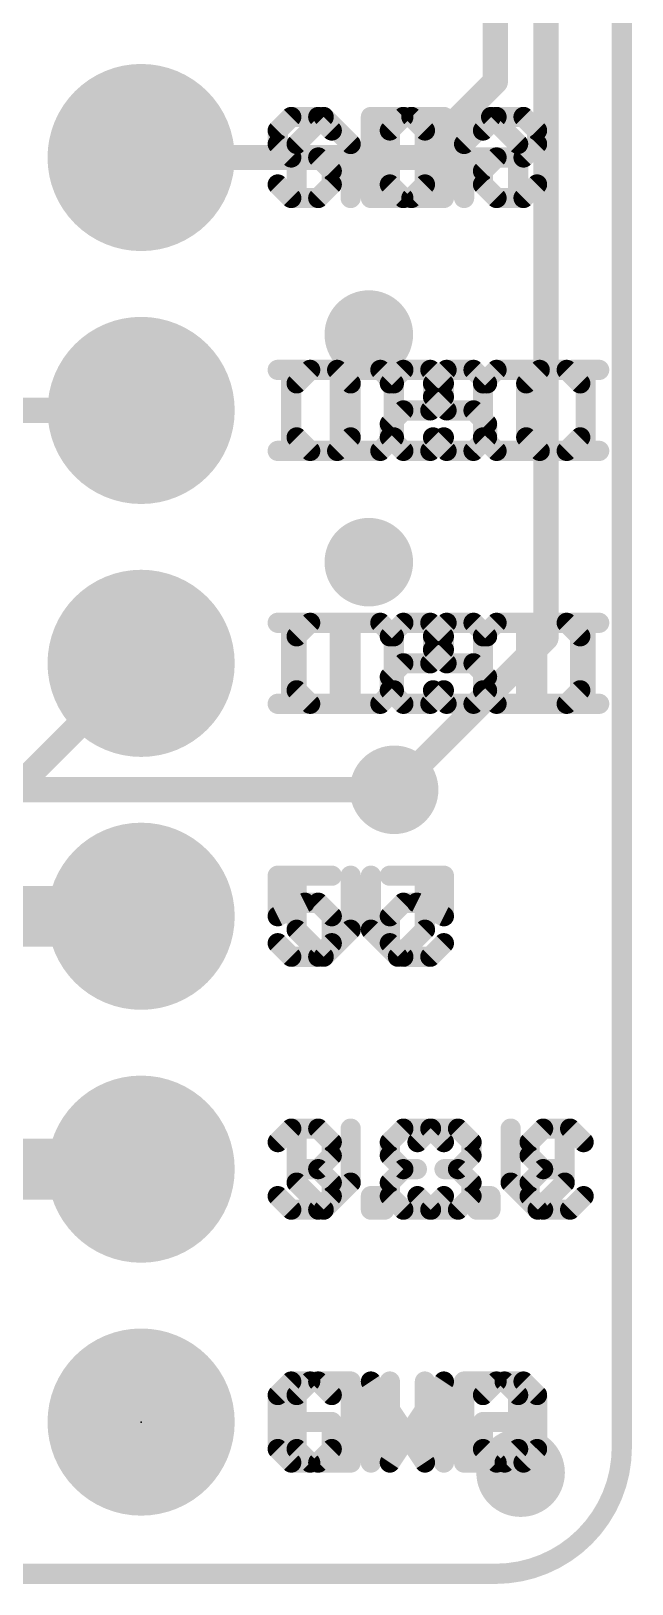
# Model space of a CAD drawing. Extents: x -1 to 106, y -18 to 72.
# Drawn here: x 43.35 to 49.38, y -0.1 to 15.49 of the extents above; entities that cross this region are included whole.
import ezdxf

# ---------------------------------------------------------------- set-up
doc = ezdxf.new("R2010")
doc.units = 0
for name, color, linetype in [('1', 12, 'CONTINUOUS'), ('16', 132, 'CONTINUOUS'), ('17', 110, 'CONTINUOUS'), ('18', 110, 'CONTINUOUS'), ('20', 53, 'CONTINUOUS'), ('21', 41, 'CONTINUOUS'), ('22', 40, 'CONTINUOUS'), ('24', 53, 'CONTINUOUS')]:
    doc.layers.add(name, color=color, linetype=linetype)

# ---------------------------------------------------------------- blocks, each defined once
blk = doc.blocks.new('ROUNDP')
at = {"const_width": 0.5}
blk.add_lwpolyline([(0, -0.25, 1), (0, 0.25, 1), (0, -0.25)], format="xyb", dxfattribs=at)
blk = doc.blocks.new('ROUNDV')
at = {"const_width": 0.5}
blk.add_lwpolyline([(0, -0.25, 1), (0, 0.25, 1), (0, -0.25)], format="xyb", dxfattribs=at)

msp = doc.modelspace()

# ---------------------------------------------------------------- linework, layer by layer
at = {"layer": '1'}
for points, const_width in [([(49.276, 43.434), (49.276, 1.27)], 0.2032), ([(44.45, 11.684), (41.656, 11.684)], 0.254), ([(40.386, 7.874), (46.99, 7.874)], 0.254), ([(48.006, 0), (32.766, 0)], 0.2032)]:
    msp.add_lwpolyline(points, dxfattribs=dict(at, const_width=const_width))
for points, const_width in [([(44.45, 11.6205, 1), (44.45, 11.7475)], 0.127), ([(46.99, 7.8105, 1), (46.99, 7.9375)], 0.127), ([(48.006, 0, 0.4142), (49.276, 1.27)], 0.2032), ([(49.3268, 1.27, 1), (49.2252, 1.27)], 0.1016), ([(49.2252, 1.27, 1), (49.3268, 1.27)], 0.1016), ([(48.006, 0.0508, 1), (48.006, -0.0508)], 0.1016), ([(48.006, -0.0508, 1), (48.006, 0.0508)], 0.1016)]:
    msp.add_lwpolyline(points, format="xyb", dxfattribs=dict(at, const_width=const_width))
at = {"layer": '16'}
for points, const_width in [([(48.006, 14.986), (48.006, 44.196)], 0.254), ([(48.514, 9.398), (48.514, 43.942)], 0.254), ([(49.276, 1.27), (49.276, 43.434)], 0.2032), ([(47.244, 14.224), (48.006, 14.986)], 0.254), ([(44.45, 14.224), (47.244, 14.224)], 0.254), ([(46.99, 7.874), (48.514, 9.398)], 0.254), ([(44.45, 9.144), (43.18, 7.874)], 0.254), ([(36.83, 6.604), (44.45, 6.604)], 0.6096), ([(44.45, 4.064), (36.83, 4.064)], 0.6096), ([(32.766, 0), (48.006, 0)], 0.2032)]:
    msp.add_lwpolyline(points, dxfattribs=dict(at, const_width=const_width))
for points, const_width in [([(47.9425, 14.986, 1), (48.0695, 14.986)], 0.127), ([(48.0509, 14.9411, 1), (47.9611, 15.0309)], 0.127), ([(44.45, 14.2875, 1), (44.45, 14.1605)], 0.127), ([(47.244, 14.1605, 1), (47.244, 14.2875)], 0.127), ([(47.1991, 14.2689, 1), (47.2889, 14.1791)], 0.127), ([(48.5589, 9.3531, 1), (48.4691, 9.4429)], 0.127), ([(48.4505, 9.398, 1), (48.5775, 9.398)], 0.127), ([(44.4949, 9.0991, 1), (44.4051, 9.1889)], 0.127), ([(46.9451, 7.9189, 1), (47.0349, 7.8291)], 0.127), ([(44.45, 6.4516, 1), (44.45, 6.7564)], 0.3048), ([(44.45, 3.9116, 1), (44.45, 4.2164)], 0.3048), ([(48.006, 0, 0.4142), (49.276, 1.27)], 0.2032), ([(49.3268, 1.27, 1), (49.2252, 1.27)], 0.1016), ([(49.2252, 1.27, 1), (49.3268, 1.27)], 0.1016), ([(48.006, 0.0508, 1), (48.006, -0.0508)], 0.1016), ([(48.006, -0.0508, 1), (48.006, 0.0508)], 0.1016)]:
    msp.add_lwpolyline(points, format="xyb", dxfattribs=dict(at, const_width=const_width))
at = {"layer": '20', "const_width": 0.2032}
for points in [[(49.276, 1.27), (49.276, 43.434)], [(32.766, 0), (48.006, 0)]]:
    msp.add_lwpolyline(points, dxfattribs=at)
at = {"layer": '20'}
for points, const_width in [([(48.006, 0, 0.4142), (49.276, 1.27)], 0.2032), ([(49.3268, 1.27, 1), (49.2252, 1.27)], 0.1016), ([(49.2252, 1.27, 1), (49.3268, 1.27)], 0.1016), ([(48.006, 0.0508, 1), (48.006, -0.0508)], 0.1016), ([(48.006, -0.0508, 1), (48.006, 0.0508)], 0.1016)]:
    msp.add_lwpolyline(points, format="xyb", dxfattribs=dict(at, const_width=const_width))
at = {"layer": '21', "const_width": 0.2032}
for points in [[(45.9572, 14.6311), (45.8216, 14.4955)], [(46.2283, 14.6311), (45.9572, 14.6311)], [(46.3639, 14.4955), (46.2283, 14.6311)], [(46.7571, 14.6311), (46.7571, 13.8176)], [(47.1639, 14.6311), (46.7571, 14.6311)], [(47.2994, 14.4955), (47.1639, 14.6311)], [(47.6926, 14.3599), (47.9638, 14.6311)], [(47.9638, 14.6311), (48.235, 14.3599)], [(45.8216, 14.4955), (45.8216, 14.3599)], [(47.2994, 13.9532), (47.2994, 14.4955)], [(45.8216, 14.3599), (45.9572, 14.2243)], [(47.6926, 13.8176), (47.6926, 14.3599)], [(48.235, 14.3599), (48.235, 13.8176)], [(45.9572, 14.2243), (46.2283, 14.2243)], [(46.2283, 14.2243), (46.3639, 14.0888)], [(47.6926, 14.2243), (48.235, 14.2243)], [(45.9572, 13.8176), (45.8216, 13.9532)], [(46.3639, 13.9532), (46.2283, 13.8176)], [(46.3639, 14.0888), (46.3639, 13.9532)], [(47.1639, 13.8176), (47.2994, 13.9532)], [(46.2283, 13.8176), (45.9572, 13.8176)], [(46.7571, 13.8176), (47.1639, 13.8176)], [(45.8216, 12.0911), (46.0928, 12.0911)], [(45.9572, 11.2776), (45.9572, 12.0911)], [(46.4453, 12.0911), (46.4453, 11.2776)], [(46.852, 12.0911), (46.4453, 12.0911)], [(46.9876, 11.9555), (46.852, 12.0911)], [(47.5164, 12.0911), (47.3808, 11.9555)], [(47.7875, 12.0911), (47.5164, 12.0911)], [(47.9231, 11.9555), (47.7875, 12.0911)], [(48.4519, 12.0911), (48.3163, 11.9555)], [(48.7231, 12.0911), (48.4519, 12.0911)], [(48.8586, 11.9555), (48.7231, 12.0911)], [(46.9876, 11.4132), (46.9876, 11.9555)], [(47.3808, 11.9555), (47.3808, 11.8199)], [(48.3163, 11.9555), (48.3163, 11.4132)], [(47.3808, 11.8199), (47.5164, 11.6843)], [(47.5164, 11.6843), (47.7875, 11.6843)], [(47.7875, 11.6843), (47.9231, 11.5488)], [(47.9231, 11.5488), (47.9231, 11.4132)], [(46.852, 11.2776), (46.9876, 11.4132)], [(47.5164, 11.2776), (47.3808, 11.4132)], [(47.9231, 11.4132), (47.7875, 11.2776)], [(48.3163, 11.4132), (48.4519, 11.2776)], [(48.7231, 11.2776), (48.8586, 11.4132)], [(45.8216, 11.2776), (46.0928, 11.2776)], [(46.4453, 11.2776), (46.852, 11.2776)], [(47.7875, 11.2776), (47.5164, 11.2776)], [(48.4519, 11.2776), (48.7231, 11.2776)], [(45.8216, 9.5511), (46.0928, 9.5511)], [(45.9572, 8.7376), (45.9572, 9.5511)], [(46.4453, 9.5511), (46.4453, 8.7376)], [(46.852, 9.5511), (46.4453, 9.5511)], [(46.9876, 9.4155), (46.852, 9.5511)], [(46.9876, 8.8732), (46.9876, 9.4155)], [(47.5164, 9.5511), (47.3808, 9.4155)], [(47.3808, 9.4155), (47.3808, 9.2799)], [(47.7875, 9.5511), (47.5164, 9.5511)], [(47.9231, 9.4155), (47.7875, 9.5511)], [(48.3163, 9.5511), (48.3163, 8.7376)], [(48.7231, 9.5511), (48.3163, 9.5511)], [(48.8586, 9.4155), (48.7231, 9.5511)], [(48.8586, 8.8732), (48.8586, 9.4155)], [(47.3808, 9.2799), (47.5164, 9.1443)], [(47.5164, 9.1443), (47.7875, 9.1443)], [(47.7875, 9.1443), (47.9231, 9.0088)], [(47.9231, 9.0088), (47.9231, 8.8732)], [(46.852, 8.7376), (46.9876, 8.8732)], [(47.5164, 8.7376), (47.3808, 8.8732)], [(47.9231, 8.8732), (47.7875, 8.7376)], [(48.7231, 8.7376), (48.8586, 8.8732)], [(45.8216, 8.7376), (46.0928, 8.7376)], [(46.4453, 8.7376), (46.852, 8.7376)], [(47.7875, 8.7376), (47.5164, 8.7376)], [(48.3163, 8.7376), (48.7231, 8.7376)], [(46.3639, 7.0111), (45.8216, 7.0111)], [(45.8216, 7.0111), (45.8216, 6.6043)], [(46.7571, 7.0111), (46.7571, 6.4688)], [(47.2994, 6.4688), (47.2994, 7.0111)], [(45.8216, 6.6043), (46.0928, 6.7399)], [(46.0928, 6.7399), (46.2283, 6.7399)], [(46.2283, 6.7399), (46.3639, 6.6043)], [(46.3639, 6.6043), (46.3639, 6.3332)], [(46.7571, 6.4688), (47.0283, 6.1976)], [(47.0283, 6.1976), (47.2994, 6.4688)], [(45.9572, 6.1976), (45.8216, 6.3332)], [(46.3639, 6.3332), (46.2283, 6.1976)], [(46.2283, 6.1976), (45.9572, 6.1976)], [(45.8216, 4.3355), (45.9572, 4.4711)], [(45.9572, 4.4711), (46.2283, 4.4711)], [(46.2283, 4.4711), (46.3639, 4.3355)], [(47.2249, 4.3355), (47.3605, 4.4711)], [(47.3605, 4.4711), (47.6316, 4.4711)], [(47.6316, 4.4711), (47.7672, 4.3355)], [(48.1604, 4.4711), (48.1604, 3.9288)], [(48.7027, 3.9288), (48.7027, 4.4711)], [(46.3639, 4.3355), (46.3639, 4.1999)], [(47.7672, 4.3355), (47.7672, 4.1999)], [(46.3639, 4.1999), (46.2283, 4.0643)], [(47.7672, 4.1999), (47.6316, 4.0643)], [(46.2283, 4.0643), (46.0928, 4.0643)], [(46.2283, 4.0643), (46.3639, 3.9288)], [(47.6316, 4.0643), (47.496, 4.0643)], [(47.6316, 4.0643), (47.7672, 3.9288)], [(46.3639, 3.9288), (46.3639, 3.7932)], [(47.7672, 3.9288), (47.7672, 3.7932)], [(48.1604, 3.9288), (48.4316, 3.6576)], [(48.4316, 3.6576), (48.7027, 3.9288)], [(45.9572, 3.6576), (45.8216, 3.7932)], [(46.2283, 3.6576), (45.9572, 3.6576)], [(46.3639, 3.7932), (46.2283, 3.6576)], [(46.7571, 3.6576), (46.7571, 3.7932)], [(46.7571, 3.7932), (46.8927, 3.7932)], [(46.8927, 3.6576), (46.7571, 3.6576)], [(46.8927, 3.7932), (46.8927, 3.6576)], [(47.3605, 3.6576), (47.2249, 3.7932)], [(47.6316, 3.6576), (47.3605, 3.6576)], [(47.7672, 3.7932), (47.6316, 3.6576)], [(45.9572, 1.9311), (45.8216, 1.7955)], [(46.2283, 1.9311), (45.9572, 1.9311)], [(46.3639, 1.7955), (46.2283, 1.9311)], [(46.7571, 1.1176), (46.7571, 1.9311)], [(46.7571, 1.9311), (47.2994, 1.1176)], [(47.2994, 1.1176), (47.2994, 1.9311)], [(47.6926, 1.9311), (47.6926, 1.1176)], [(48.0994, 1.9311), (47.6926, 1.9311)], [(48.235, 1.7955), (48.0994, 1.9311)], [(45.8216, 1.7955), (45.8216, 1.2532)], [(48.235, 1.2532), (48.235, 1.7955)], [(46.3639, 1.5243), (46.0928, 1.5243)], [(46.3639, 1.2532), (46.3639, 1.5243)], [(45.8216, 1.2532), (45.9572, 1.1176)], [(46.2283, 1.1176), (46.3639, 1.2532)], [(48.0994, 1.1176), (48.235, 1.2532)], [(45.9572, 1.1176), (46.2283, 1.1176)], [(47.6926, 1.1176), (48.0994, 1.1176)]]:
    msp.add_lwpolyline(points, dxfattribs=at)
at = {"layer": '21', "const_width": 0.1016}
for points in [[(45.9572, 14.6819, 1), (45.9572, 14.5803)], [(45.9931, 14.5952, 1), (45.9213, 14.667)], [(46.2643, 14.667, 1), (46.1924, 14.5952)], [(46.2283, 14.5803, 1), (46.2283, 14.6819)], [(46.8079, 14.6311, 1), (46.7063, 14.6311)], [(46.7571, 14.6819, 1), (46.7571, 14.5803)], [(47.1998, 14.667, 1), (47.1279, 14.5952)], [(47.1639, 14.5803, 1), (47.1639, 14.6819)], [(47.9997, 14.667, 1), (47.9279, 14.5952)], [(47.9997, 14.5952, 1), (47.9279, 14.667)], [(45.8724, 14.4955, 1), (45.7708, 14.4955)], [(45.7857, 14.5314, 1), (45.8575, 14.4596)], [(46.328, 14.4596, 1), (46.3998, 14.5314)], [(47.3502, 14.4955, 1), (47.2486, 14.4955)], [(47.2635, 14.4596, 1), (47.3354, 14.5314)], [(45.8575, 14.3958, 1), (45.7857, 14.324)], [(45.7708, 14.3599, 1), (45.8724, 14.3599)], [(47.7434, 14.3599, 1), (47.6418, 14.3599)], [(47.6567, 14.3958, 1), (47.7286, 14.324)], [(48.2858, 14.3599, 1), (48.1842, 14.3599)], [(48.199, 14.324, 1), (48.2709, 14.3958)], [(45.9572, 14.2751, 1), (45.9572, 14.1735)], [(45.9213, 14.1884, 1), (45.9931, 14.2603)], [(46.2643, 14.2603, 1), (46.1924, 14.1884)], [(46.2283, 14.1735, 1), (46.2283, 14.2751)], [(47.6926, 14.2751, 1), (47.6926, 14.1735)], [(48.235, 14.1735, 1), (48.235, 14.2751)], [(45.8575, 13.9891, 1), (45.7857, 13.9173)], [(46.4147, 14.0888, 1), (46.3131, 14.0888)], [(46.328, 14.0528, 1), (46.3998, 14.1247)], [(46.3998, 13.9173, 1), (46.328, 13.9891)], [(47.3354, 13.9173, 1), (47.2635, 13.9891)], [(45.9572, 13.8684, 1), (45.9572, 13.7668)], [(45.9213, 13.7817, 1), (45.9931, 13.8535)], [(46.1924, 13.8535, 1), (46.2643, 13.7817)], [(46.2283, 13.7668, 1), (46.2283, 13.8684)], [(46.3131, 13.9532, 1), (46.4147, 13.9532)], [(46.7571, 13.8684, 1), (46.7571, 13.7668)], [(47.1279, 13.8535, 1), (47.1998, 13.7817)], [(47.1639, 13.7668, 1), (47.1639, 13.8684)], [(47.2486, 13.9532, 1), (47.3502, 13.9532)], [(46.7063, 13.8176, 1), (46.8079, 13.8176)], [(47.6418, 13.8176, 1), (47.7434, 13.8176)], [(48.1842, 13.8176, 1), (48.2858, 13.8176)], [(45.8216, 12.1419, 1), (45.8216, 12.0403)], [(46.008, 12.0911, 1), (45.9064, 12.0911)], [(46.0928, 12.0403, 1), (46.0928, 12.1419)], [(46.4961, 12.0911, 1), (46.3945, 12.0911)], [(46.4453, 12.1419, 1), (46.4453, 12.0403)], [(46.8879, 12.127, 1), (46.8161, 12.0552)], [(46.852, 12.0403, 1), (46.852, 12.1419)], [(47.5164, 12.1419, 1), (47.5164, 12.0403)], [(47.5523, 12.0552, 1), (47.4805, 12.127)], [(47.8235, 12.127, 1), (47.7516, 12.0552)], [(47.7875, 12.0403, 1), (47.7875, 12.1419)], [(48.4519, 12.1419, 1), (48.4519, 12.0403)], [(48.4878, 12.0552, 1), (48.416, 12.127)], [(48.759, 12.127, 1), (48.6871, 12.0552)], [(48.7231, 12.0403, 1), (48.7231, 12.1419)], [(47.0384, 11.9555, 1), (46.9368, 11.9555)], [(46.9517, 11.9196, 1), (47.0235, 11.9914)], [(47.4316, 11.9555, 1), (47.33, 11.9555)], [(47.3449, 11.9914, 1), (47.4167, 11.9196)], [(47.8872, 11.9196, 1), (47.959, 11.9914)], [(48.3671, 11.9555, 1), (48.2655, 11.9555)], [(48.2804, 11.9914, 1), (48.3522, 11.9196)], [(48.8227, 11.9196, 1), (48.8946, 11.9914)], [(47.4167, 11.8558, 1), (47.3449, 11.784)], [(47.33, 11.8199, 1), (47.4316, 11.8199)], [(47.5164, 11.7351, 1), (47.5164, 11.6335)], [(47.4805, 11.6484, 1), (47.5523, 11.7203)], [(47.8235, 11.7203, 1), (47.7516, 11.6484)], [(47.7875, 11.6335, 1), (47.7875, 11.7351)], [(47.9739, 11.5488, 1), (47.8723, 11.5488)], [(47.8872, 11.5128, 1), (47.959, 11.5847)], [(46.9368, 11.4132, 1), (47.0384, 11.4132)], [(47.0235, 11.3773, 1), (46.9517, 11.4491)], [(47.4167, 11.4491, 1), (47.3449, 11.3773)], [(47.8723, 11.4132, 1), (47.9739, 11.4132)], [(47.959, 11.3773, 1), (47.8872, 11.4491)], [(48.3522, 11.4491, 1), (48.2804, 11.3773)], [(48.2655, 11.4132, 1), (48.3671, 11.4132)], [(48.8946, 11.3773, 1), (48.8227, 11.4491)], [(45.8216, 11.3284, 1), (45.8216, 11.2268)], [(45.9064, 11.2776, 1), (46.008, 11.2776)], [(46.0928, 11.2268, 1), (46.0928, 11.3284)], [(46.4453, 11.3284, 1), (46.4453, 11.2268)], [(46.3945, 11.2776, 1), (46.4961, 11.2776)], [(46.8161, 11.3135, 1), (46.8879, 11.2417)], [(46.852, 11.2268, 1), (46.852, 11.3284)], [(47.5164, 11.3284, 1), (47.5164, 11.2268)], [(47.4805, 11.2417, 1), (47.5523, 11.3135)], [(47.7516, 11.3135, 1), (47.8235, 11.2417)], [(47.7875, 11.2268, 1), (47.7875, 11.3284)], [(48.4519, 11.3284, 1), (48.4519, 11.2268)], [(48.416, 11.2417, 1), (48.4878, 11.3135)], [(48.6871, 11.3135, 1), (48.759, 11.2417)], [(48.7231, 11.2268, 1), (48.7231, 11.3284)], [(45.8216, 9.6019, 1), (45.8216, 9.5003)], [(46.008, 9.5511, 1), (45.9064, 9.5511)], [(46.0928, 9.5003, 1), (46.0928, 9.6019)], [(46.4961, 9.5511, 1), (46.3945, 9.5511)], [(46.4453, 9.6019, 1), (46.4453, 9.5003)], [(46.8879, 9.587, 1), (46.8161, 9.5152)], [(46.852, 9.5003, 1), (46.852, 9.6019)], [(47.0384, 9.4155, 1), (46.9368, 9.4155)], [(47.4316, 9.4155, 1), (47.33, 9.4155)], [(47.5164, 9.6019, 1), (47.5164, 9.5003)], [(47.5523, 9.5152, 1), (47.4805, 9.587)], [(47.8235, 9.587, 1), (47.7516, 9.5152)], [(47.7875, 9.5003, 1), (47.7875, 9.6019)], [(48.3671, 9.5511, 1), (48.2655, 9.5511)], [(48.3163, 9.6019, 1), (48.3163, 9.5003)], [(48.759, 9.587, 1), (48.6871, 9.5152)], [(48.7231, 9.5003, 1), (48.7231, 9.6019)], [(48.9094, 9.4155, 1), (48.8078, 9.4155)], [(46.9517, 9.3796, 1), (47.0235, 9.4514)], [(47.3449, 9.4514, 1), (47.4167, 9.3796)], [(47.4167, 9.3158, 1), (47.3449, 9.244)], [(47.8872, 9.3796, 1), (47.959, 9.4514)], [(48.8227, 9.3796, 1), (48.8946, 9.4514)], [(47.33, 9.2799, 1), (47.4316, 9.2799)], [(47.5164, 9.1951, 1), (47.5164, 9.0935)], [(47.4805, 9.1084, 1), (47.5523, 9.1803)], [(47.8235, 9.1803, 1), (47.7516, 9.1084)], [(47.7875, 9.0935, 1), (47.7875, 9.1951)], [(47.9739, 9.0088, 1), (47.8723, 9.0088)], [(47.8872, 8.9728, 1), (47.959, 9.0447)], [(46.9368, 8.8732, 1), (47.0384, 8.8732)], [(47.0235, 8.8373, 1), (46.9517, 8.9091)], [(47.4167, 8.9091, 1), (47.3449, 8.8373)], [(47.8723, 8.8732, 1), (47.9739, 8.8732)], [(47.959, 8.8373, 1), (47.8872, 8.9091)], [(48.8078, 8.8732, 1), (48.9094, 8.8732)], [(48.8946, 8.8373, 1), (48.8227, 8.9091)], [(45.8216, 8.7884, 1), (45.8216, 8.6868)], [(45.9064, 8.7376, 1), (46.008, 8.7376)], [(46.0928, 8.6868, 1), (46.0928, 8.7884)], [(46.4453, 8.7884, 1), (46.4453, 8.6868)], [(46.3945, 8.7376, 1), (46.4961, 8.7376)], [(46.8161, 8.7735, 1), (46.8879, 8.7017)], [(46.852, 8.6868, 1), (46.852, 8.7884)], [(47.5164, 8.7884, 1), (47.5164, 8.6868)], [(47.4805, 8.7017, 1), (47.5523, 8.7735)], [(47.7516, 8.7735, 1), (47.8235, 8.7017)], [(47.7875, 8.6868, 1), (47.7875, 8.7884)], [(48.3163, 8.7884, 1), (48.3163, 8.6868)], [(48.2655, 8.7376, 1), (48.3671, 8.7376)], [(48.6871, 8.7735, 1), (48.759, 8.7017)], [(48.7231, 8.6868, 1), (48.7231, 8.7884)], [(45.8216, 7.0619, 1), (45.8216, 6.9603)], [(45.8724, 7.0111, 1), (45.7708, 7.0111)], [(46.3639, 6.9603, 1), (46.3639, 7.0619)], [(46.8079, 7.0111, 1), (46.7063, 7.0111)], [(47.3502, 7.0111, 1), (47.2486, 7.0111)], [(46.0928, 6.7907, 1), (46.0928, 6.6891)], [(46.1155, 6.6945, 1), (46.07, 6.7854)], [(46.2643, 6.7758, 1), (46.1924, 6.704)], [(46.2283, 6.6891, 1), (46.2283, 6.7907)], [(45.7989, 6.6498, 1), (45.8443, 6.5589)], [(45.7708, 6.6043, 1), (45.8724, 6.6043)], [(46.4147, 6.6043, 1), (46.3131, 6.6043)], [(46.328, 6.5684, 1), (46.3998, 6.6403)], [(46.793, 6.5047, 1), (46.7212, 6.4328)], [(47.3354, 6.4328, 1), (47.2635, 6.5047)], [(45.8575, 6.3691, 1), (45.7857, 6.2973)], [(46.3998, 6.2973, 1), (46.328, 6.3691)], [(46.7063, 6.4688, 1), (46.8079, 6.4688)], [(47.2486, 6.4688, 1), (47.3502, 6.4688)], [(45.9572, 6.2484, 1), (45.9572, 6.1468)], [(45.9213, 6.1617, 1), (45.9931, 6.2335)], [(46.1924, 6.2335, 1), (46.2643, 6.1617)], [(46.2283, 6.1468, 1), (46.2283, 6.2484)], [(46.3131, 6.3332, 1), (46.4147, 6.3332)], [(46.9924, 6.2335, 1), (47.0642, 6.1617)], [(46.9924, 6.1617, 1), (47.0642, 6.2335)], [(45.9572, 4.5219, 1), (45.9572, 4.4203)], [(45.9931, 4.4352, 1), (45.9213, 4.507)], [(46.2643, 4.507, 1), (46.1924, 4.4352)], [(46.2283, 4.4203, 1), (46.2283, 4.5219)], [(47.3605, 4.5219, 1), (47.3605, 4.4203)], [(47.3964, 4.4352, 1), (47.3245, 4.507)], [(47.6675, 4.507, 1), (47.5957, 4.4352)], [(47.6316, 4.4203, 1), (47.6316, 4.5219)], [(48.2112, 4.4711, 1), (48.1096, 4.4711)], [(48.7535, 4.4711, 1), (48.6519, 4.4711)], [(45.7857, 4.3714, 1), (45.8575, 4.2996)], [(46.4147, 4.3355, 1), (46.3131, 4.3355)], [(46.328, 4.2996, 1), (46.3998, 4.3714)], [(47.189, 4.3714, 1), (47.2608, 4.2996)], [(47.818, 4.3355, 1), (47.7164, 4.3355)], [(47.7313, 4.2996, 1), (47.8031, 4.3714)], [(46.3131, 4.1999, 1), (46.4147, 4.1999)], [(46.3998, 4.164, 1), (46.328, 4.2358)], [(47.7164, 4.1999, 1), (47.818, 4.1999)], [(47.8031, 4.164, 1), (47.7313, 4.2358)], [(46.0928, 4.1151, 1), (46.0928, 4.0135)], [(46.2643, 4.1003, 1), (46.1924, 4.0284)], [(46.1924, 4.1003, 1), (46.2643, 4.0284)], [(46.2283, 4.0135, 1), (46.2283, 4.1151)], [(47.496, 4.1151, 1), (47.496, 4.0135)], [(47.6675, 4.1003, 1), (47.5957, 4.0284)], [(47.5957, 4.1003, 1), (47.6675, 4.0284)], [(47.6316, 4.0135, 1), (47.6316, 4.1151)], [(46.4147, 3.9288, 1), (46.3131, 3.9288)], [(46.328, 3.8928, 1), (46.3998, 3.9647)], [(47.818, 3.9288, 1), (47.7164, 3.9288)], [(47.7313, 3.8928, 1), (47.8031, 3.9647)], [(48.1963, 3.9647, 1), (48.1245, 3.8928)], [(48.1096, 3.9288, 1), (48.2112, 3.9288)], [(48.6519, 3.9288, 1), (48.7535, 3.9288)], [(48.7386, 3.8928, 1), (48.6668, 3.9647)], [(45.8575, 3.8291, 1), (45.7857, 3.7573)], [(45.9572, 3.7084, 1), (45.9572, 3.6068)], [(45.9213, 3.6217, 1), (45.9931, 3.6935)], [(46.1924, 3.6935, 1), (46.2643, 3.6217)], [(46.2283, 3.6068, 1), (46.2283, 3.7084)], [(46.3131, 3.7932, 1), (46.4147, 3.7932)], [(46.3998, 3.7573, 1), (46.328, 3.8291)], [(46.8079, 3.7932, 1), (46.7063, 3.7932)], [(46.7571, 3.844, 1), (46.7571, 3.7424)], [(46.7571, 3.7084, 1), (46.7571, 3.6068)], [(46.9435, 3.7932, 1), (46.8419, 3.7932)], [(46.8927, 3.7424, 1), (46.8927, 3.844)], [(46.8927, 3.6068, 1), (46.8927, 3.7084)], [(47.2608, 3.8291, 1), (47.189, 3.7573)], [(47.3605, 3.7084, 1), (47.3605, 3.6068)], [(47.3245, 3.6217, 1), (47.3964, 3.6935)], [(47.5957, 3.6935, 1), (47.6675, 3.6217)], [(47.6316, 3.6068, 1), (47.6316, 3.7084)], [(47.7164, 3.7932, 1), (47.818, 3.7932)], [(47.8031, 3.7573, 1), (47.7313, 3.8291)], [(48.3956, 3.6935, 1), (48.4675, 3.6217)], [(48.3956, 3.6217, 1), (48.4675, 3.6935)], [(46.7063, 3.6576, 1), (46.8079, 3.6576)], [(46.8419, 3.6576, 1), (46.9435, 3.6576)], [(45.9572, 1.9819, 1), (45.9572, 1.8803)], [(45.9931, 1.8952, 1), (45.9213, 1.967)], [(46.2643, 1.967, 1), (46.1924, 1.8952)], [(46.2283, 1.8803, 1), (46.2283, 1.9819)], [(46.8079, 1.9311, 1), (46.7063, 1.9311)], [(46.7994, 1.9593, 1), (46.7149, 1.9029)], [(47.3502, 1.9311, 1), (47.2486, 1.9311)], [(47.7434, 1.9311, 1), (47.6418, 1.9311)], [(47.6926, 1.9819, 1), (47.6926, 1.8803)], [(48.1353, 1.967, 1), (48.0635, 1.8952)], [(48.0994, 1.8803, 1), (48.0994, 1.9819)], [(45.8724, 1.7955, 1), (45.7708, 1.7955)], [(45.7857, 1.8314, 1), (45.8575, 1.7596)], [(46.328, 1.7596, 1), (46.3998, 1.8314)], [(48.2858, 1.7955, 1), (48.1842, 1.7955)], [(48.199, 1.7596, 1), (48.2709, 1.8314)], [(46.0928, 1.5751, 1), (46.0928, 1.4735)], [(46.4147, 1.5243, 1), (46.3131, 1.5243)], [(46.3639, 1.4735, 1), (46.3639, 1.5751)], [(45.8575, 1.2891, 1), (45.7857, 1.2173)], [(45.7708, 1.2532, 1), (45.8724, 1.2532)], [(46.3131, 1.2532, 1), (46.4147, 1.2532)], [(46.3998, 1.2173, 1), (46.328, 1.2891)], [(48.1842, 1.2532, 1), (48.2858, 1.2532)], [(48.2709, 1.2173, 1), (48.199, 1.2891)], [(45.9572, 1.1684, 1), (45.9572, 1.0668)], [(45.9213, 1.0817, 1), (45.9931, 1.1535)], [(46.1924, 1.1535, 1), (46.2643, 1.0817)], [(46.2283, 1.0668, 1), (46.2283, 1.1684)], [(46.7063, 1.1176, 1), (46.8079, 1.1176)], [(47.2486, 1.1176, 1), (47.3502, 1.1176)], [(47.2572, 1.0894, 1), (47.3417, 1.1458)], [(47.6926, 1.1684, 1), (47.6926, 1.0668)], [(47.6418, 1.1176, 1), (47.7434, 1.1176)], [(48.0635, 1.1535, 1), (48.1353, 1.0817)], [(48.0994, 1.0668, 1), (48.0994, 1.1684)]]:
    msp.add_lwpolyline(points, format="xyb", dxfattribs=at)
at = {"layer": '22', "const_width": 0.2032}
for points in [[(46.2828, 14.6311), (46.0116, 14.3599)], [(46.5539, 14.3599), (46.2828, 14.6311)], [(46.9471, 14.4955), (47.0827, 14.6311)], [(47.0827, 14.6311), (47.4894, 14.6311)], [(47.4894, 14.6311), (47.4894, 13.8176)], [(47.8826, 14.4955), (48.0182, 14.6311)], [(48.0182, 14.6311), (48.2894, 14.6311)], [(48.2894, 14.6311), (48.425, 14.4955)], [(46.9471, 13.9532), (46.9471, 14.4955)], [(48.425, 14.4955), (48.425, 14.3599)], [(46.0116, 14.3599), (46.0116, 13.8176)], [(46.5539, 13.8176), (46.5539, 14.3599)], [(48.425, 14.3599), (48.2894, 14.2243)], [(46.5539, 14.2243), (46.0116, 14.2243)], [(48.0182, 14.2243), (47.8826, 14.0888)], [(48.2894, 14.2243), (48.0182, 14.2243)], [(47.0827, 13.8176), (46.9471, 13.9532)], [(47.8826, 14.0888), (47.8826, 13.9532)], [(47.8826, 13.9532), (48.0182, 13.8176)], [(48.2894, 13.8176), (48.425, 13.9532)], [(47.4894, 13.8176), (47.0827, 13.8176)], [(48.0182, 13.8176), (48.2894, 13.8176)], [(46.0116, 11.9555), (46.1472, 12.0911)], [(46.1472, 12.0911), (46.4183, 12.0911)], [(46.4183, 12.0911), (46.5539, 11.9555)], [(46.9471, 11.9555), (47.0827, 12.0911)], [(47.0827, 12.0911), (47.3539, 12.0911)], [(47.3539, 12.0911), (47.4894, 11.9555)], [(47.8826, 11.9555), (48.0182, 12.0911)], [(48.0182, 12.0911), (48.425, 12.0911)], [(48.425, 12.0911), (48.425, 11.2776)], [(49.0486, 12.0911), (48.7775, 12.0911)], [(48.9131, 11.2776), (48.9131, 12.0911)], [(46.5539, 11.9555), (46.5539, 11.4132)], [(47.4894, 11.9555), (47.4894, 11.8199)], [(47.8826, 11.4132), (47.8826, 11.9555)], [(47.4894, 11.8199), (47.3539, 11.6843)], [(47.0827, 11.6843), (46.9471, 11.5488)], [(47.3539, 11.6843), (47.0827, 11.6843)], [(46.9471, 11.5488), (46.9471, 11.4132)], [(46.1472, 11.2776), (46.0116, 11.4132)], [(46.5539, 11.4132), (46.4183, 11.2776)], [(46.9471, 11.4132), (47.0827, 11.2776)], [(47.3539, 11.2776), (47.4894, 11.4132)], [(48.0182, 11.2776), (47.8826, 11.4132)], [(46.4183, 11.2776), (46.1472, 11.2776)], [(47.0827, 11.2776), (47.3539, 11.2776)], [(48.425, 11.2776), (48.0182, 11.2776)], [(49.0486, 11.2776), (48.7775, 11.2776)], [(46.0116, 9.4155), (46.1472, 9.5511)], [(46.0116, 8.8732), (46.0116, 9.4155)], [(46.1472, 9.5511), (46.5539, 9.5511)], [(46.5539, 9.5511), (46.5539, 8.7376)], [(46.9471, 9.4155), (47.0827, 9.5511)], [(47.0827, 9.5511), (47.3539, 9.5511)], [(47.3539, 9.5511), (47.4894, 9.4155)], [(47.4894, 9.4155), (47.4894, 9.2799)], [(47.8826, 9.4155), (48.0182, 9.5511)], [(47.8826, 8.8732), (47.8826, 9.4155)], [(48.0182, 9.5511), (48.425, 9.5511)], [(48.425, 9.5511), (48.425, 8.7376)], [(49.0486, 9.5511), (48.7775, 9.5511)], [(48.9131, 8.7376), (48.9131, 9.5511)], [(47.4894, 9.2799), (47.3539, 9.1443)], [(47.0827, 9.1443), (46.9471, 9.0088)], [(47.3539, 9.1443), (47.0827, 9.1443)], [(46.9471, 9.0088), (46.9471, 8.8732)], [(46.1472, 8.7376), (46.0116, 8.8732)], [(46.9471, 8.8732), (47.0827, 8.7376)], [(47.3539, 8.7376), (47.4894, 8.8732)], [(48.0182, 8.7376), (47.8826, 8.8732)], [(46.5539, 8.7376), (46.1472, 8.7376)], [(47.0827, 8.7376), (47.3539, 8.7376)], [(48.425, 8.7376), (48.0182, 8.7376)], [(49.0486, 8.7376), (48.7775, 8.7376)], [(46.0116, 6.4688), (46.0116, 7.0111)], [(46.5539, 7.0111), (46.5539, 6.4688)], [(46.9471, 7.0111), (47.4894, 7.0111)], [(47.4894, 7.0111), (47.4894, 6.6043)], [(47.0827, 6.7399), (46.9471, 6.6043)], [(47.2183, 6.7399), (47.0827, 6.7399)], [(47.4894, 6.6043), (47.2183, 6.7399)], [(46.2828, 6.1976), (46.0116, 6.4688)], [(46.5539, 6.4688), (46.2828, 6.1976)], [(46.9471, 6.6043), (46.9471, 6.3332)], [(46.9471, 6.3332), (47.0827, 6.1976)], [(47.3539, 6.1976), (47.4894, 6.3332)], [(47.0827, 6.1976), (47.3539, 6.1976)], [(46.0116, 3.9288), (46.0116, 4.4711)], [(46.5539, 4.4711), (46.5539, 3.9288)], [(47.0827, 4.4711), (46.9471, 4.3355)], [(47.3539, 4.4711), (47.0827, 4.4711)], [(47.4894, 4.3355), (47.3539, 4.4711)], [(48.486, 4.4711), (48.3504, 4.3355)], [(48.7571, 4.4711), (48.486, 4.4711)], [(48.8927, 4.3355), (48.7571, 4.4711)], [(46.9471, 4.3355), (46.9471, 4.1999)], [(48.3504, 4.3355), (48.3504, 4.1999)], [(46.9471, 4.1999), (47.0827, 4.0643)], [(48.3504, 4.1999), (48.486, 4.0643)], [(47.0827, 4.0643), (46.9471, 3.9288)], [(47.0827, 4.0643), (47.2183, 4.0643)], [(48.486, 4.0643), (48.3504, 3.9288)], [(48.486, 4.0643), (48.6216, 4.0643)], [(46.2828, 3.6576), (46.0116, 3.9288)], [(46.5539, 3.9288), (46.2828, 3.6576)], [(46.9471, 3.9288), (46.9471, 3.7932)], [(48.3504, 3.9288), (48.3504, 3.7932)], [(46.9471, 3.7932), (47.0827, 3.6576)], [(47.0827, 3.6576), (47.3539, 3.6576)], [(47.3539, 3.6576), (47.4894, 3.7932)], [(47.9572, 3.7932), (47.8216, 3.7932)], [(47.8216, 3.7932), (47.8216, 3.6576)], [(47.8216, 3.6576), (47.9572, 3.6576)], [(47.9572, 3.6576), (47.9572, 3.7932)], [(48.3504, 3.7932), (48.486, 3.6576)], [(48.486, 3.6576), (48.7571, 3.6576)], [(48.7571, 3.6576), (48.8927, 3.7932)], [(46.0116, 1.7955), (46.1472, 1.9311)], [(46.1472, 1.9311), (46.5539, 1.9311)], [(46.5539, 1.9311), (46.5539, 1.1176)], [(47.4894, 1.9311), (46.9471, 1.1176)], [(46.9471, 1.1176), (46.9471, 1.9311)], [(47.4894, 1.1176), (47.4894, 1.9311)], [(47.8826, 1.7955), (48.0182, 1.9311)], [(48.0182, 1.9311), (48.2894, 1.9311)], [(48.2894, 1.9311), (48.425, 1.7955)], [(46.0116, 1.2532), (46.0116, 1.7955)], [(48.425, 1.7955), (48.425, 1.2532)], [(47.8826, 1.2532), (47.8826, 1.5243)], [(47.8826, 1.5243), (48.1538, 1.5243)], [(46.1472, 1.1176), (46.0116, 1.2532)], [(48.0182, 1.1176), (47.8826, 1.2532)], [(48.425, 1.2532), (48.2894, 1.1176)], [(46.5539, 1.1176), (46.1472, 1.1176)], [(48.2894, 1.1176), (48.0182, 1.1176)]]:
    msp.add_lwpolyline(points, dxfattribs=at)
at = {"layer": '22', "const_width": 0.1016}
for points in [[(46.3187, 14.667, 1), (46.2468, 14.5952)], [(46.3187, 14.5952, 1), (46.2468, 14.667)], [(47.0827, 14.6819, 1), (47.0827, 14.5803)], [(47.1186, 14.5952, 1), (47.0468, 14.667)], [(47.5402, 14.6311, 1), (47.4386, 14.6311)], [(47.4894, 14.5803, 1), (47.4894, 14.6819)], [(48.0182, 14.6819, 1), (48.0182, 14.5803)], [(48.0541, 14.5952, 1), (47.9823, 14.667)], [(48.3253, 14.667, 1), (48.2535, 14.5952)], [(48.2894, 14.5803, 1), (48.2894, 14.6819)], [(46.9979, 14.4955, 1), (46.8963, 14.4955)], [(46.9112, 14.5314, 1), (46.983, 14.4596)], [(47.8467, 14.5314, 1), (47.9185, 14.4596)], [(48.4758, 14.4955, 1), (48.3742, 14.4955)], [(48.389, 14.4596, 1), (48.4609, 14.5314)], [(46.0624, 14.3599, 1), (45.9608, 14.3599)], [(45.9757, 14.3958, 1), (46.0475, 14.324)], [(46.6047, 14.3599, 1), (46.5031, 14.3599)], [(46.518, 14.324, 1), (46.5898, 14.3958)], [(48.3742, 14.3599, 1), (48.4758, 14.3599)], [(48.4609, 14.324, 1), (48.389, 14.3958)], [(46.0116, 14.2751, 1), (46.0116, 14.1735)], [(46.5539, 14.1735, 1), (46.5539, 14.2751)], [(48.0182, 14.2751, 1), (48.0182, 14.1735)], [(48.0541, 14.1884, 1), (47.9823, 14.2603)], [(48.2535, 14.2603, 1), (48.3253, 14.1884)], [(48.2894, 14.1735, 1), (48.2894, 14.2751)], [(46.983, 13.9891, 1), (46.9112, 13.9173)], [(47.9334, 14.0888, 1), (47.8318, 14.0888)], [(47.8467, 14.1247, 1), (47.9185, 14.0528)], [(47.9185, 13.9891, 1), (47.8467, 13.9173)], [(48.4609, 13.9173, 1), (48.389, 13.9891)], [(46.8963, 13.9532, 1), (46.9979, 13.9532)], [(47.0827, 13.8684, 1), (47.0827, 13.7668)], [(47.0468, 13.7817, 1), (47.1186, 13.8535)], [(47.4894, 13.7668, 1), (47.4894, 13.8684)], [(47.8318, 13.9532, 1), (47.9334, 13.9532)], [(48.0182, 13.8684, 1), (48.0182, 13.7668)], [(47.9823, 13.7817, 1), (48.0541, 13.8535)], [(48.2535, 13.8535, 1), (48.3253, 13.7817)], [(48.2894, 13.7668, 1), (48.2894, 13.8684)], [(45.9608, 13.8176, 1), (46.0624, 13.8176)], [(46.5031, 13.8176, 1), (46.6047, 13.8176)], [(47.4386, 13.8176, 1), (47.5402, 13.8176)], [(46.1472, 12.1419, 1), (46.1472, 12.0403)], [(46.1831, 12.0552, 1), (46.1113, 12.127)], [(46.4543, 12.127, 1), (46.3824, 12.0552)], [(46.4183, 12.0403, 1), (46.4183, 12.1419)], [(47.0827, 12.1419, 1), (47.0827, 12.0403)], [(47.1186, 12.0552, 1), (47.0468, 12.127)], [(47.3898, 12.127, 1), (47.3179, 12.0552)], [(47.3539, 12.0403, 1), (47.3539, 12.1419)], [(48.0182, 12.1419, 1), (48.0182, 12.0403)], [(48.0541, 12.0552, 1), (47.9823, 12.127)], [(48.4758, 12.0911, 1), (48.3742, 12.0911)], [(48.425, 12.0403, 1), (48.425, 12.1419)], [(48.7775, 12.1419, 1), (48.7775, 12.0403)], [(48.9639, 12.0911, 1), (48.8623, 12.0911)], [(49.0486, 12.0403, 1), (49.0486, 12.1419)], [(45.9757, 11.9914, 1), (46.0475, 11.9196)], [(46.6047, 11.9555, 1), (46.5031, 11.9555)], [(46.518, 11.9196, 1), (46.5898, 11.9914)], [(46.9112, 11.9914, 1), (46.983, 11.9196)], [(47.5402, 11.9555, 1), (47.4386, 11.9555)], [(47.4535, 11.9196, 1), (47.5254, 11.9914)], [(47.9334, 11.9555, 1), (47.8318, 11.9555)], [(47.8467, 11.9914, 1), (47.9186, 11.9196)], [(47.4386, 11.8199, 1), (47.5402, 11.8199)], [(47.5254, 11.784, 1), (47.4535, 11.8558)], [(47.0827, 11.7351, 1), (47.0827, 11.6335)], [(47.1186, 11.6484, 1), (47.0468, 11.7203)], [(47.3179, 11.7203, 1), (47.3898, 11.6484)], [(47.3539, 11.6335, 1), (47.3539, 11.7351)], [(46.9979, 11.5488, 1), (46.8963, 11.5488)], [(46.9112, 11.5847, 1), (46.983, 11.5128)], [(46.0475, 11.4491, 1), (45.9757, 11.3773)], [(46.5031, 11.4132, 1), (46.6047, 11.4132)], [(46.5898, 11.3773, 1), (46.518, 11.4491)], [(46.983, 11.4491, 1), (46.9112, 11.3773)], [(46.8963, 11.4132, 1), (46.9979, 11.4132)], [(47.5254, 11.3773, 1), (47.4535, 11.4491)], [(47.9186, 11.4491, 1), (47.8467, 11.3773)], [(47.8318, 11.4132, 1), (47.9334, 11.4132)], [(46.1472, 11.3284, 1), (46.1472, 11.2268)], [(46.1113, 11.2417, 1), (46.1831, 11.3135)], [(46.3824, 11.3135, 1), (46.4543, 11.2417)], [(46.4183, 11.2268, 1), (46.4183, 11.3284)], [(47.0827, 11.3284, 1), (47.0827, 11.2268)], [(47.0468, 11.2417, 1), (47.1186, 11.3135)], [(47.3179, 11.3135, 1), (47.3898, 11.2417)], [(47.3539, 11.2268, 1), (47.3539, 11.3284)], [(48.0182, 11.3284, 1), (48.0182, 11.2268)], [(47.9823, 11.2417, 1), (48.0541, 11.3135)], [(48.3742, 11.2776, 1), (48.4758, 11.2776)], [(48.425, 11.2268, 1), (48.425, 11.3284)], [(48.7775, 11.3284, 1), (48.7775, 11.2268)], [(48.8623, 11.2776, 1), (48.9639, 11.2776)], [(49.0486, 11.2268, 1), (49.0486, 11.3284)], [(46.0624, 9.4155, 1), (45.9608, 9.4155)], [(46.1472, 9.6019, 1), (46.1472, 9.5003)], [(46.1831, 9.5152, 1), (46.1113, 9.587)], [(46.6047, 9.5511, 1), (46.5031, 9.5511)], [(46.5539, 9.5003, 1), (46.5539, 9.6019)], [(47.0827, 9.6019, 1), (47.0827, 9.5003)], [(47.1186, 9.5152, 1), (47.0468, 9.587)], [(47.3898, 9.587, 1), (47.3179, 9.5152)], [(47.3539, 9.5003, 1), (47.3539, 9.6019)], [(47.5402, 9.4155, 1), (47.4386, 9.4155)], [(47.9334, 9.4155, 1), (47.8318, 9.4155)], [(48.0182, 9.6019, 1), (48.0182, 9.5003)], [(48.0541, 9.5152, 1), (47.9823, 9.587)], [(48.4758, 9.5511, 1), (48.3742, 9.5511)], [(48.425, 9.5003, 1), (48.425, 9.6019)], [(48.7775, 9.6019, 1), (48.7775, 9.5003)], [(48.9639, 9.5511, 1), (48.8623, 9.5511)], [(49.0486, 9.5003, 1), (49.0486, 9.6019)], [(45.9757, 9.4514, 1), (46.0475, 9.3796)], [(46.9112, 9.4514, 1), (46.983, 9.3796)], [(47.4535, 9.3796, 1), (47.5254, 9.4514)], [(47.5254, 9.244, 1), (47.4535, 9.3158)], [(47.8467, 9.4514, 1), (47.9186, 9.3796)], [(47.0827, 9.1951, 1), (47.0827, 9.0935)], [(47.1186, 9.1084, 1), (47.0468, 9.1803)], [(47.3179, 9.1803, 1), (47.3898, 9.1084)], [(47.3539, 9.0935, 1), (47.3539, 9.1951)], [(47.4386, 9.2799, 1), (47.5402, 9.2799)], [(46.9979, 9.0088, 1), (46.8963, 9.0088)], [(46.9112, 9.0447, 1), (46.983, 8.9728)], [(46.0475, 8.9091, 1), (45.9757, 8.8373)], [(45.9608, 8.8732, 1), (46.0624, 8.8732)], [(46.983, 8.9091, 1), (46.9112, 8.8373)], [(46.8963, 8.8732, 1), (46.9979, 8.8732)], [(47.5254, 8.8373, 1), (47.4535, 8.9091)], [(47.9186, 8.9091, 1), (47.8467, 8.8373)], [(47.8318, 8.8732, 1), (47.9334, 8.8732)], [(46.1472, 8.7884, 1), (46.1472, 8.6868)], [(46.1113, 8.7017, 1), (46.1831, 8.7735)], [(46.5031, 8.7376, 1), (46.6047, 8.7376)], [(46.5539, 8.6868, 1), (46.5539, 8.7884)], [(47.0827, 8.7884, 1), (47.0827, 8.6868)], [(47.0468, 8.7017, 1), (47.1186, 8.7735)], [(47.3179, 8.7735, 1), (47.3898, 8.7017)], [(47.3539, 8.6868, 1), (47.3539, 8.7884)], [(48.0182, 8.7884, 1), (48.0182, 8.6868)], [(47.9823, 8.7017, 1), (48.0541, 8.7735)], [(48.3742, 8.7376, 1), (48.4758, 8.7376)], [(48.425, 8.6868, 1), (48.425, 8.7884)], [(48.7775, 8.7884, 1), (48.7775, 8.6868)], [(48.8623, 8.7376, 1), (48.9639, 8.7376)], [(49.0486, 8.6868, 1), (49.0486, 8.7884)], [(46.0624, 7.0111, 1), (45.9608, 7.0111)], [(46.6047, 7.0111, 1), (46.5031, 7.0111)], [(46.9471, 7.0619, 1), (46.9471, 6.9603)], [(47.5402, 7.0111, 1), (47.4386, 7.0111)], [(47.4894, 6.9603, 1), (47.4894, 7.0619)], [(47.0827, 6.7907, 1), (47.0827, 6.6891)], [(47.1186, 6.704, 1), (47.0468, 6.7758)], [(47.241, 6.7854, 1), (47.1956, 6.6945)], [(47.2183, 6.6891, 1), (47.2183, 6.7907)], [(46.0475, 6.5047, 1), (45.9757, 6.4328)], [(46.5898, 6.4328, 1), (46.518, 6.5047)], [(46.9979, 6.6043, 1), (46.8963, 6.6043)], [(46.9112, 6.6403, 1), (46.983, 6.5684)], [(47.4386, 6.6043, 1), (47.5402, 6.6043)], [(47.4667, 6.5589, 1), (47.5122, 6.6498)], [(45.9608, 6.4688, 1), (46.0624, 6.4688)], [(46.5031, 6.4688, 1), (46.6047, 6.4688)], [(46.983, 6.3691, 1), (46.9112, 6.2973)], [(47.5254, 6.2973, 1), (47.4535, 6.3691)], [(46.2468, 6.2335, 1), (46.3187, 6.1617)], [(46.2468, 6.1617, 1), (46.3187, 6.2335)], [(46.8963, 6.3332, 1), (46.9979, 6.3332)], [(47.0827, 6.2484, 1), (47.0827, 6.1468)], [(47.0468, 6.1617, 1), (47.1186, 6.2335)], [(47.3179, 6.2335, 1), (47.3898, 6.1617)], [(47.3539, 6.1468, 1), (47.3539, 6.2484)], [(46.0624, 4.4711, 1), (45.9608, 4.4711)], [(46.6047, 4.4711, 1), (46.5031, 4.4711)], [(47.0827, 4.5219, 1), (47.0827, 4.4203)], [(47.1186, 4.4352, 1), (47.0468, 4.507)], [(47.3898, 4.507, 1), (47.3179, 4.4352)], [(47.3539, 4.4203, 1), (47.3539, 4.5219)], [(48.486, 4.5219, 1), (48.486, 4.4203)], [(48.5219, 4.4352, 1), (48.45, 4.507)], [(48.7931, 4.507, 1), (48.7212, 4.4352)], [(48.7571, 4.4203, 1), (48.7571, 4.5219)], [(46.9979, 4.3355, 1), (46.8963, 4.3355)], [(46.9112, 4.3714, 1), (46.983, 4.2996)], [(47.4535, 4.2996, 1), (47.5254, 4.3714)], [(48.4012, 4.3355, 1), (48.2996, 4.3355)], [(48.3145, 4.3714, 1), (48.3863, 4.2996)], [(48.8568, 4.2996, 1), (48.9286, 4.3714)], [(46.983, 4.2358, 1), (46.9112, 4.164)], [(46.8963, 4.1999, 1), (46.9979, 4.1999)], [(48.3863, 4.2358, 1), (48.3145, 4.164)], [(48.2996, 4.1999, 1), (48.4012, 4.1999)], [(47.0827, 4.1151, 1), (47.0827, 4.0135)], [(47.1186, 4.0284, 1), (47.0468, 4.1003)], [(47.0468, 4.0284, 1), (47.1186, 4.1003)], [(47.2183, 4.0135, 1), (47.2183, 4.1151)], [(48.486, 4.1151, 1), (48.486, 4.0135)], [(48.5219, 4.0284, 1), (48.45, 4.1003)], [(48.45, 4.0284, 1), (48.5219, 4.1003)], [(48.6216, 4.0135, 1), (48.6216, 4.1151)], [(46.0475, 3.9647, 1), (45.9757, 3.8928)], [(45.9608, 3.9288, 1), (46.0624, 3.9288)], [(46.5031, 3.9288, 1), (46.6047, 3.9288)], [(46.5898, 3.8928, 1), (46.518, 3.9647)], [(46.9979, 3.9288, 1), (46.8963, 3.9288)], [(46.9112, 3.9647, 1), (46.983, 3.8928)], [(48.4012, 3.9288, 1), (48.2996, 3.9288)], [(48.3145, 3.9647, 1), (48.3863, 3.8928)], [(46.2468, 3.6935, 1), (46.3187, 3.6217)], [(46.2468, 3.6217, 1), (46.3187, 3.6935)], [(46.983, 3.8291, 1), (46.9112, 3.7573)], [(46.8963, 3.7932, 1), (46.9979, 3.7932)], [(47.0827, 3.7084, 1), (47.0827, 3.6068)], [(47.0468, 3.6217, 1), (47.1186, 3.6935)], [(47.3179, 3.6935, 1), (47.3898, 3.6217)], [(47.3539, 3.6068, 1), (47.3539, 3.7084)], [(47.5254, 3.7573, 1), (47.4535, 3.8291)], [(47.8216, 3.844, 1), (47.8216, 3.7424)], [(47.8724, 3.7932, 1), (47.7708, 3.7932)], [(47.8216, 3.7084, 1), (47.8216, 3.6068)], [(48.008, 3.7932, 1), (47.9064, 3.7932)], [(47.9572, 3.7424, 1), (47.9572, 3.844)], [(47.9572, 3.6068, 1), (47.9572, 3.7084)], [(48.3863, 3.8291, 1), (48.3145, 3.7573)], [(48.2996, 3.7932, 1), (48.4012, 3.7932)], [(48.486, 3.7084, 1), (48.486, 3.6068)], [(48.45, 3.6217, 1), (48.5219, 3.6935)], [(48.7212, 3.6935, 1), (48.7931, 3.6217)], [(48.7571, 3.6068, 1), (48.7571, 3.7084)], [(48.9286, 3.7573, 1), (48.8568, 3.8291)], [(47.7708, 3.6576, 1), (47.8724, 3.6576)], [(47.9064, 3.6576, 1), (48.008, 3.6576)], [(46.1472, 1.9819, 1), (46.1472, 1.8803)], [(46.1831, 1.8952, 1), (46.1113, 1.967)], [(46.6047, 1.9311, 1), (46.5031, 1.9311)], [(46.5539, 1.8803, 1), (46.5539, 1.9819)], [(46.9979, 1.9311, 1), (46.8963, 1.9311)], [(47.5402, 1.9311, 1), (47.4386, 1.9311)], [(47.5317, 1.9029, 1), (47.4472, 1.9593)], [(48.0182, 1.9819, 1), (48.0182, 1.8803)], [(48.0541, 1.8952, 1), (47.9823, 1.967)], [(48.3253, 1.967, 1), (48.2535, 1.8952)], [(48.2894, 1.8803, 1), (48.2894, 1.9819)], [(46.0624, 1.7955, 1), (45.9608, 1.7955)], [(45.9757, 1.8314, 1), (46.0475, 1.7596)], [(47.8467, 1.8314, 1), (47.9185, 1.7596)], [(48.4758, 1.7955, 1), (48.3742, 1.7955)], [(48.389, 1.7596, 1), (48.4609, 1.8314)], [(47.9334, 1.5243, 1), (47.8318, 1.5243)], [(47.8826, 1.5751, 1), (47.8826, 1.4735)], [(48.1538, 1.4735, 1), (48.1538, 1.5751)], [(46.0475, 1.2891, 1), (45.9757, 1.2173)], [(45.9608, 1.2532, 1), (46.0624, 1.2532)], [(47.9185, 1.2891, 1), (47.8467, 1.2173)], [(47.8318, 1.2532, 1), (47.9334, 1.2532)], [(48.3742, 1.2532, 1), (48.4758, 1.2532)], [(48.4609, 1.2173, 1), (48.389, 1.2891)], [(46.1472, 1.1684, 1), (46.1472, 1.0668)], [(46.1113, 1.0817, 1), (46.1831, 1.1535)], [(46.5031, 1.1176, 1), (46.6047, 1.1176)], [(46.5539, 1.0668, 1), (46.5539, 1.1684)], [(46.9048, 1.1458, 1), (46.9894, 1.0894)], [(46.8963, 1.1176, 1), (46.9979, 1.1176)], [(47.4386, 1.1176, 1), (47.5402, 1.1176)], [(48.0182, 1.1684, 1), (48.0182, 1.0668)], [(47.9823, 1.0817, 1), (48.0541, 1.1535)], [(48.2535, 1.1535, 1), (48.3253, 1.0817)], [(48.2894, 1.0668, 1), (48.2894, 1.1684)]]:
    msp.add_lwpolyline(points, format="xyb", dxfattribs=at)
at = {"layer": '24'}
msp.add_point((44.45, 1.524), dxfattribs=at)

# ---------------------------------------------------------------- block references
at = {"layer": '17', "xscale": 1.8796, "yscale": 1.8796}
for p in [(44.45, 14.224), (44.45, 14.224), (44.45, 11.684), (44.45, 11.684), (44.45, 9.144), (44.45, 9.144), (44.45, 6.604), (44.45, 6.604), (44.45, 4.064), (44.45, 4.064), (44.45, 1.524), (44.45, 1.524)]:
    msp.add_blockref('ROUNDP', p, dxfattribs=at)
at = {"layer": '18', "xscale": 0.889, "yscale": 0.889}
for p in [(46.736, 12.446), (46.736, 12.446), (46.736, 10.16), (46.736, 10.16), (46.99, 7.874), (46.99, 7.874), (48.26, 1.016), (48.26, 1.016)]:
    msp.add_blockref('ROUNDV', p, dxfattribs=at)

doc.saveas('drawing.dxf')
